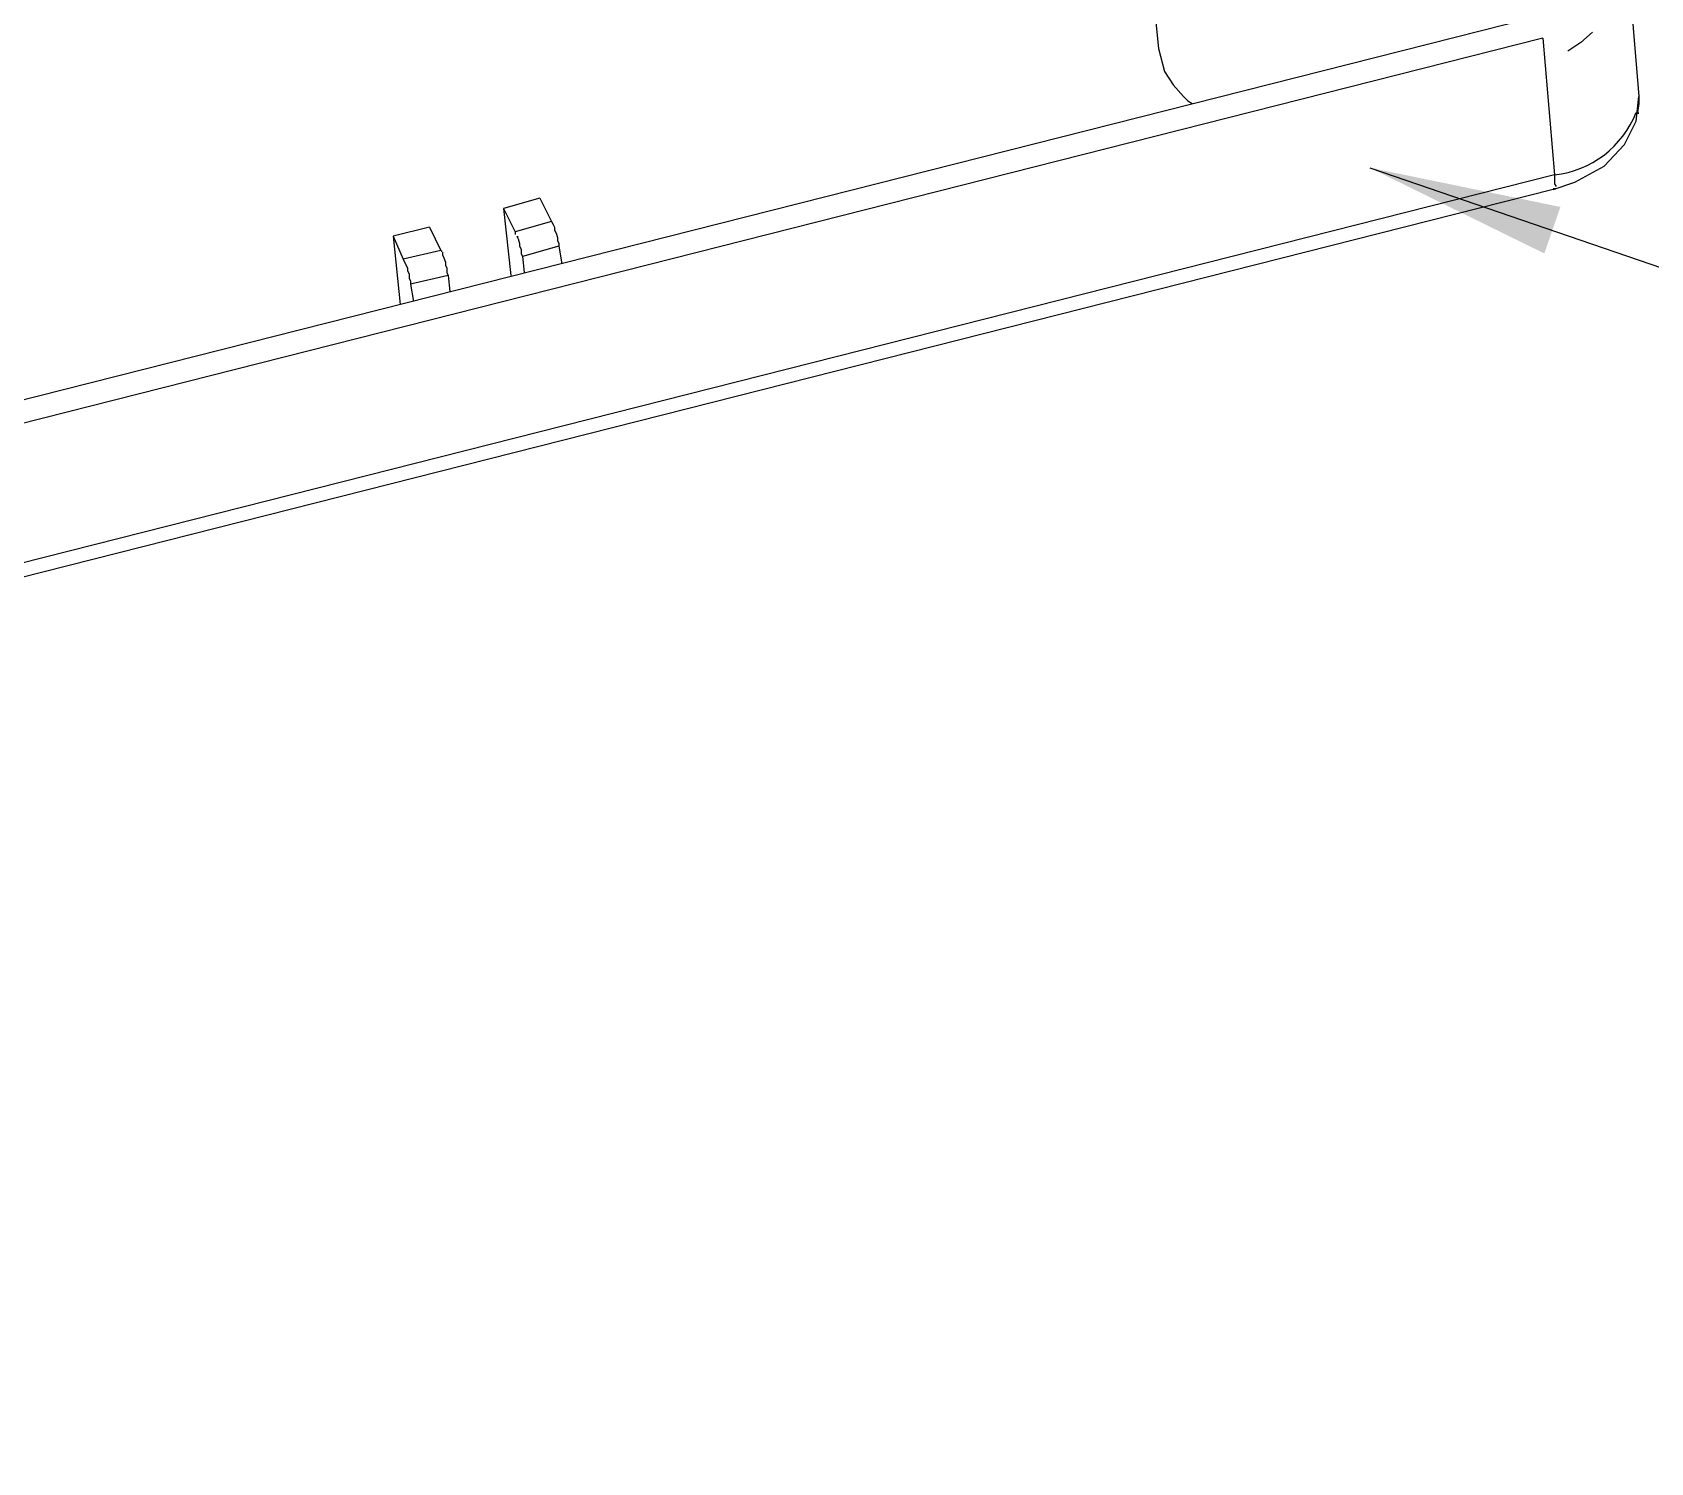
# Model space of a CAD drawing. Header units: millimetres. Extents: x 25 to 550, y -188 to 205.
# Drawn here: x 209.36 to 240.73, y -149.69 to -121.95 of the extents above; entities that cross this region are included whole.
import ezdxf

# ---------------------------------------------------------------- set-up
doc = ezdxf.new("R2010")
doc.units = ezdxf.units.MM
doc.layers.add('PDF_图层 1', color=7, linetype='Continuous', true_color=0x231f20)

msp = doc.modelspace()

# ---------------------------------------------------------------- linework, layer by layer
at = {"layer": 'PDF_图层 1', "color": 7, "lineweight": -3}
for points in [[(230.936, -119.751), (231.19, -122.262)], [(240.276, -120.541), (240.501, -123.193)], [(238.442, -121.669), (140.841, -146.387)], [(239.598, -121.951), (239.373, -122.149)], [(238.639, -122.064), (141.039, -146.81)], [(231.19, -122.262), (231.303, -122.713)], [(238.639, -122.064), (238.865, -124.717)], [(239.373, -122.149), (239.119, -122.318)], [(231.303, -122.713), (231.472, -122.967), (231.67, -123.193), (231.755, -123.278), (231.839, -123.334)], [(238.837, -124.999), (239.26, -124.857), (239.825, -124.548), (240.219, -124.124), (240.445, -123.673), (240.501, -123.193)], [(240.501, -123.193), (240.501, -123.334), (240.473, -123.503)], [(238.865, -124.717), (141.434, -149.406)], [(235.282, -124.576), (267.025, -135.467)], [(238.865, -124.717), (238.865, -124.802)], [(238.865, -124.801), (238.865, -124.886)], [(238.837, -124.999), (141.434, -149.688)], [(238.865, -124.886), (238.893, -124.942)], [(219.198, -125.168), (218.493, -125.365)], [(218.493, -125.365), (218.718, -125.817)], [(218.493, -125.365), (218.634, -126.664)], [(219.198, -125.168), (219.424, -125.619)], [(217.054, -125.732), (216.349, -125.902)], [(217.054, -125.732), (217.279, -126.184)], [(219.424, -125.619), (218.719, -125.817)], [(219.424, -125.619), (219.452, -125.676), (219.481, -125.732), (219.481, -125.789), (219.509, -125.845), (219.537, -125.93), (219.537, -125.986), (219.565, -126.043), (219.565, -126.1)], [(216.349, -125.902), (216.546, -126.353)], [(216.349, -125.902), (216.49, -127.228)], [(218.719, -125.817), (218.719, -125.873)], [(218.747, -125.902), (218.775, -125.958)], [(218.775, -125.958), (218.803, -126.043)], [(218.803, -126.043), (218.803, -126.099)], [(218.803, -126.099), (218.832, -126.156)], [(219.565, -126.099), (218.86, -126.297)], [(219.565, -126.099), (219.621, -126.438)], [(217.279, -126.184), (216.546, -126.353)], [(216.546, -126.353), (216.574, -126.41)], [(216.574, -126.41), (216.603, -126.466)], [(217.308, -126.212), (217.308, -126.269), (217.336, -126.325), (217.364, -126.41), (217.364, -126.466), (217.393, -126.523), (217.393, -126.607), (217.421, -126.664)], [(218.832, -126.156), (218.832, -126.24)], [(218.832, -126.24), (218.86, -126.297)], [(218.86, -126.297), (218.888, -126.607)], [(216.602, -126.466), (216.631, -126.523)], [(216.63, -126.523), (216.63, -126.579)], [(216.63, -126.579), (216.659, -126.635)], [(216.659, -126.635), (216.659, -126.72)], [(216.659, -126.72), (216.687, -126.776)], [(217.421, -126.664), (216.687, -126.833)], [(217.421, -126.664), (217.449, -126.974)], [(216.687, -126.776), (216.687, -126.833)], [(216.687, -126.833), (216.743, -127.172)]]:
    msp.add_lwpolyline(points, dxfattribs=at)
msp.add_arc((238.653, -122.804), 1.924, 276.3362, 338.702, dxfattribs=at)
at = {"layer": 'PDF_图层 1', "color": 7, "lineweight": -3, "transparency": 33554559}
for points in [[(240.445, -123.503), (240.445, -123.532), (240.501, -123.503), (240.501, -123.532)], [(238.837, -124.971), (238.837, -124.999), (238.893, -124.971), (238.893, -124.999)], [(238.865, -124.971), (238.865, -124.999), (238.893, -124.971), (238.893, -124.999)], [(218.747, -125.902), (218.747, -125.93), (218.775, -125.902), (218.775, -125.93)], [(217.28, -126.184), (217.28, -126.213), (217.308, -126.184), (217.308, -126.213)]]:
    msp.add_solid(points, dxfattribs=at)
at = {"layer": 'PDF_图层 1', "color": 7, "transparency": 33554559}
msp.add_solid([(235.282, -124.576), (238.978, -125.337), (238.667, -126.24)], dxfattribs=at)

doc.saveas('drawing.dxf')
